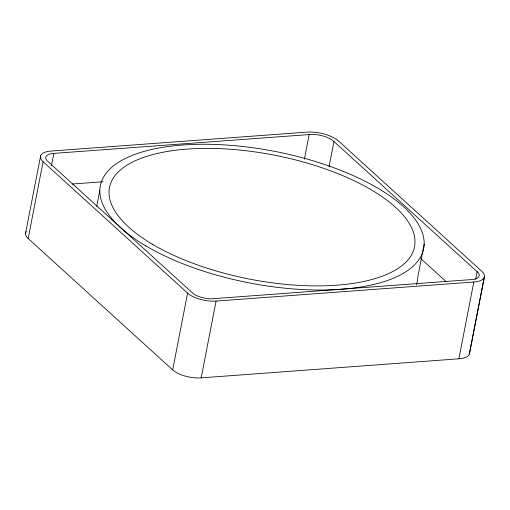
<?xml version="1.0" encoding="UTF-8"?>
<svg xmlns="http://www.w3.org/2000/svg" width="510" height="510" viewBox="0 0 510 510"><rect width="100%" height="100%" fill="white"/><g stroke="black" fill="none" stroke-linecap="round" stroke-linejoin="round"><path stroke-width="0.76" d="M25.5 233.676L40.641 155.767M28.171 238.508L43.101 161.715A21.254 8.644 11 0 1 51.121 151.056L306.765 132.141A23.664 9.626 11 0 1 338.487 141.002L481.829 271.345A21.254 8.644 11 0 1 473.809 282.005L458.879 358.804L201.163 377.872A21.254 8.644 11 0 1 172.673 369.916L28.171 238.508A21.254 8.644 11 0 1 26.284 231.534M51.434 165.756L53.837 153.382L311.47 134.398A18.315 7.452 11 0 1 332.609 140.301L478.119 272.608A15.906 6.471 11 0 1 472.948 279.474L211.669 298.803A15.906 6.471 11 0 1 193.315 293.677L46.812 160.452A15.906 6.471 11 0 1 51.975 153.586L53.837 153.382M96.69 206.378L99.845 190.134M172.673 369.916L187.603 293.116L43.101 161.715M201.163 377.872L216.093 301.072L473.809 282.005M304.374 159.241L309.181 134.487M329.026 166.942L333.986 141.417M424.173 244.137L417.856 276.618A164.698 66.988 11 0 1 416.332 284.86M475.658 279.346L477.162 271.613M469.57 352.977L484.5 276.184M469.359 354.087L484.29 277.293M72.108 184.046L103.033 181.758M420.763 258.557L446.097 281.596M469.429 351.811A21.254 8.644 11 0 1 458.879 358.804M216.093 301.072A21.254 8.644 11 0 1 187.603 293.116M152.477 244.284A155.371 63.195 11 0 0 409.281 258.264A155.371 63.195 11 0 0 224.272 148.856A155.371 63.195 11 0 0 152.477 244.284M145.898 245.916A164.698 66.988 11 0 0 418.117 260.737A164.698 66.988 11 0 0 222.009 144.757A164.698 66.988 11 0 0 145.898 245.916"/></g></svg>
